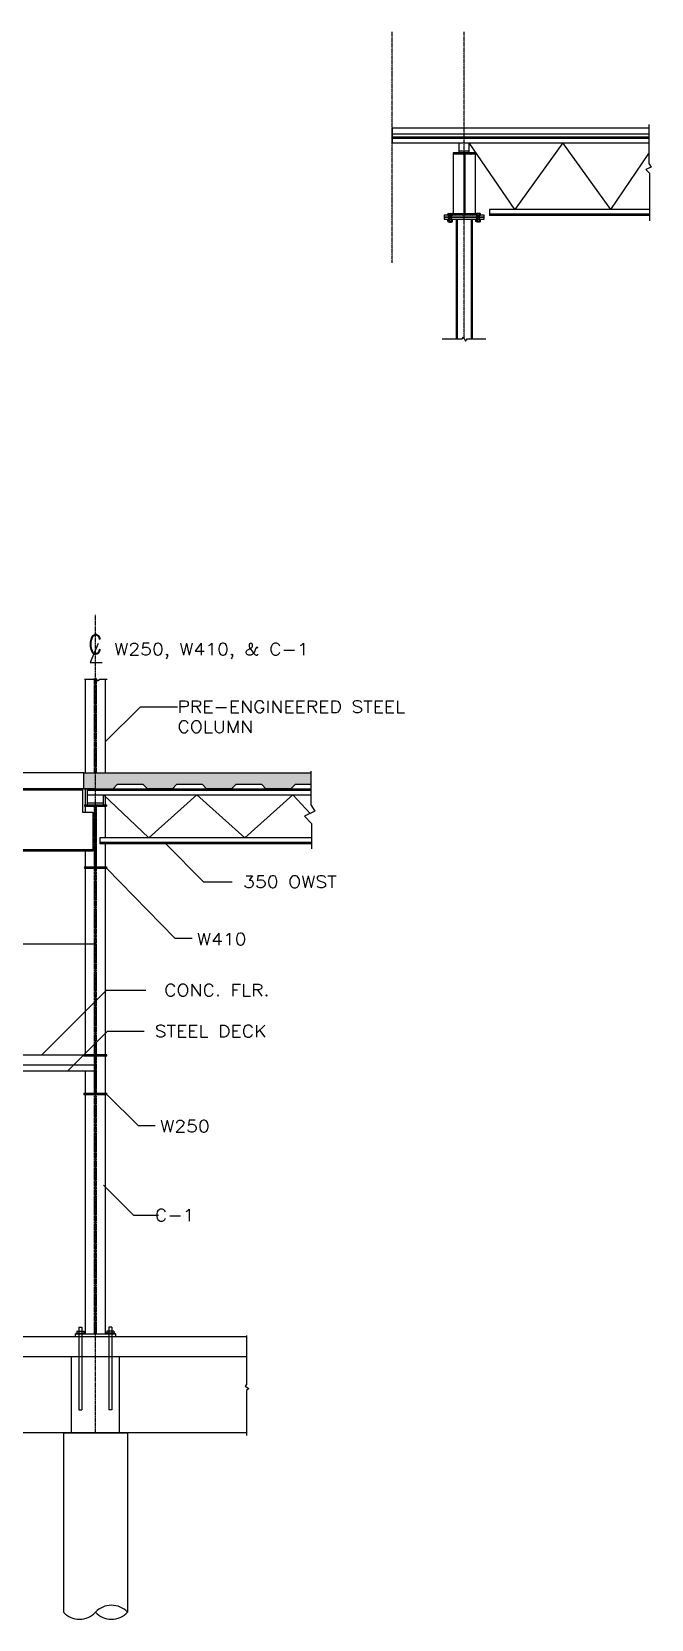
# Model space of a CAD drawing. Header units: millimetres. Extents: x -83614 to 248318, y 36678 to 90681.
# Drawn here: x 227846 to 231779, y 72487 to 82566 of the extents above; entities that cross this region are included whole.
import ezdxf

# ---------------------------------------------------------------- set-up
doc = ezdxf.new("R2010")
doc.units = ezdxf.units.MM
doc.linetypes.add('CENTER', pattern=[2, 1.25, -0.25, 0.25, -0.25])
for name, color, linetype in [('C-241-1', 241, 'Continuous'), ('Center', 251, 'CENTER'), ('L1', 1, 'Continuous'), ('LAYER131A', 131, 'Continuous'), ('Section-Stiffener', 2, 'Continuous'), ('Section_Sheathing', 150, 'Continuous'), ('Struc_Section_BP', 135, 'Continuous'), ('Struc_Section_Conc', 71, 'Continuous'), ('Struc_Section_Dim', 2, 'Continuous'), ('Struc_Section_PreEngCol', 150, 'Continuous'), ('Struc_Section_Steel', 11, 'Continuous'), ('Struc_Steel_Beam', 22, 'Continuous'), ('Struc_Steel_Deck', 41, 'Continuous'), ('Struc_Steel_Joist', 21, 'Continuous'), ('TEXT', 4, 'Continuous')]:
    doc.layers.add(name, color=color, linetype=linetype)
doc.styles.add('ROMANS', font='ROMANS.SHX', dxfattribs={"width": 0.8})
doc.styles.add('ROMANS-115', font='romans.shx', dxfattribs={"width": 1.15})
doc.dimstyles.new('48-ROMANS-115', dxfattribs={"dimtxt": 3, "dimasz": 3, "dimexe": 3, "dimexo": 3, "dimgap": 0.0625, "dimtad": 1, "dimdec": 4, "dimzin": 1, "dimdsep": 46, "dimlunit": 4, "dimtxsty": 'ROMANS-115', "dimcen": 0.0625, "dimclrd": 256, "dimclre": 256, "dimclrt": 256, "dimadec": 0, "dimazin": 0, "dimtfac": 1, "dimtdec": 4, "dimtofl": 0, "dimtmove": 0, "dimatfit": 0, "dimfxl": 1, "dimfrac": 2, "dimtolj": 1, "dimtzin": 0, "dimarcsym": 0})
doc.dimstyles.new('Copy of 48-ROMANS-115-BPV', dxfattribs={"dimtxt": 3, "dimasz": 3, "dimexe": 3, "dimexo": 3, "dimgap": 0.0625, "dimtad": 1, "dimdec": 4, "dimzin": 1, "dimdsep": 46, "dimlunit": 4, "dimtxsty": 'ROMANS-115', "dimcen": 0.0625, "dimclrd": 256, "dimclre": 256, "dimclrt": 256, "dimadec": 0, "dimazin": 0, "dimtfac": 1, "dimtdec": 4, "dimtofl": 0, "dimtmove": 0, "dimatfit": 0, "dimfxl": 1, "dimfrac": 2, "dimtolj": 1, "dimtzin": 0, "dimarcsym": 0})

# ---------------------------------------------------------------- blocks, each defined once
blk = doc.blocks.new('CLMARK')
at = {"layer": 'TEXT'}
for p, q in [((1.5, 4.6), (-3.6, -7.6)), ((-3.6, -7.6), (4.1, -7.6))]:
    blk.add_line(p, q, dxfattribs=at)
at = {"layer": 'TEXT', "style": 'ROMANS', "width": 0.8}
blk.add_text('C', height=12, dxfattribs=at).set_placement((-4.6, -1.9))
blk = doc.blocks.new('*D96')
at = {"layer": 'Defpoints', "color": 0, "ltscale": 2}
for p in [(226980, 76774), (226980, 76742), (228250, 76742)]:
    blk.add_point(p, dxfattribs=at)
at = {"layer": 'Section-Stiffener', "lineweight": -2, "ltscale": 2}
blk.add_line((228247, 76774), (226983, 76774), dxfattribs=at)
at = {"layer": 'Section-Stiffener', "ltscale": 2}
for points in [[(226983, 76774), (226983, 76773), (226980, 76774)], [(228247, 76774), (228247, 76773), (228250, 76774)]]:
    blk.add_solid(points, dxfattribs=at)
at = {"layer": 'Section-Stiffener', "ltscale": 2, "char_height": 3, "attachment_point": 5, "style": 'ROMANS-115'}
for s, insert in [('\\A1;105\'-10"', (227615, 76780)), ('\\A1;[32258]', (227615, 76775))]:
    blk.add_mtext(s, dxfattribs=dict(at, insert=insert))
blk = doc.blocks.new('W410x39(W16x26)')
at = {"layer": 'Struc_Steel_Beam'}
h = blk.add_hatch(dxfattribs=at)
h.set_pattern_fill('STEEL', color=131, scale=5, style=0)
h.set_pattern_definition([(45, (0, 0), (-0.44194174, 0.44194174), []), (45, (0, 0.3125), (-0.44194174, 0.44194174), [])])
h.paths.add_polyline_path([(1369.86, 1185.18), (1364.36, 1185.18), (1364.36, 1184.81), (1366.98, 1184.81), (1366.98, 1169.93), (1364.36, 1169.93), (1364.36, 1169.56), (1369.86, 1169.56), (1369.86, 1169.93), (1367.23, 1169.93), (1367.23, 1184.81), (1369.86, 1184.81)])
for p, q in [((1369.86, 1185.18), (1364.36, 1185.18)), ((1364.36, 1185.18), (1364.36, 1184.81)), ((1366.98, 1184.81), (1364.36, 1184.81)), ((1366.98, 1184.81), (1366.98, 1169.93)), ((1367.23, 1184.81), (1367.23, 1169.93)), ((1369.86, 1184.81), (1367.23, 1184.81)), ((1369.86, 1185.18), (1369.86, 1184.81)), ((1366.98, 1169.93), (1364.36, 1169.93)), ((1364.36, 1169.93), (1364.36, 1169.56)), ((1369.86, 1169.56), (1364.36, 1169.56)), ((1369.86, 1169.93), (1367.23, 1169.93)), ((1369.86, 1169.93), (1369.86, 1169.56))]:
    blk.add_line(p, q, dxfattribs=at)
blk = doc.blocks.new('Hex Nut - 10 mm side')
at = {"color": 0, "linetype": 'Continuous'}
for p, q in [((-9.2, -6.8), (-9.2, 6.8)), ((-0.7, 9.1), (-8.5, 9.1)), ((-0.7, 4.5), (-8.5, 4.5)), ((0, -6.8), (0, 6.8)), ((-0.7, -4.5), (-8.5, -4.5)), ((-0.7, -9.1), (-8.5, -9.1))]:
    blk.add_line(p, q, dxfattribs=at)
for centre, radius, start, end in [((-5, 6.8), 4.19, 147.13278, 212.86722), ((6.6, 0), 15.7, 163.22135, 196.77865), ((-4.2, 6.8), 4.19, 327.13278, 32.86722), ((-15.7, 0), 15.7, 343.22135, 16.77865), ((-5, -6.8), 4.19, 147.13278, 212.86722), ((-4.2, -6.8), 4.19, 327.13278, 32.86722)]:
    blk.add_arc(centre, radius, start, end, dxfattribs=at)

msp = doc.modelspace()

# ---------------------------------------------------------------- hatches: boundary and pattern name
at = {"layer": 'Struc_Section_Dim', "ltscale": 2}
h = msp.add_hatch(dxfattribs=at)
h.set_pattern_fill('AR-CONC', color=256, scale=5.08, style=0)
h.set_pattern_definition([(130, (239602.56, 63534.68), (-36.436817, -3.18781), [3.81, -41.91]), (185, (239602.56, 63534.68), (7.04857, 38.21136), [3.048, -33.528]), (79.5486, (239599.525, 63534.415), (-29.388277, 35.02353), [3.238, -35.61802]), (133.8158, (239602.56, 63544.84), (-54.21585, -8.40837), [5.715, -62.865]), (83.3644, (239598.043, 63544.14), (-47.48087, 49.48519), [4.857, -53.42702]), (188.8158, (239602.56, 63544.84), (-47.48083, 49.48522), [4.572, -50.292]), (159, (239597.48, 63542.3), (-30.32288, -20.45304), [3.81, -41.91]), (214, (239597.48, 63542.3), (-12.36042, 36.83762), [3.048, -33.528]), (108.5486, (239594.954, 63540.596), (-42.68331, 16.38455), [3.238, -35.61802]), (142.5, (239602.561, 63534.68), (-0.617721, 16.911008), [0, -33.1216, 0, -34.036, 0, -33.655]), (172.5, (239602.561, 63534.68), (-13.363933, 20.036115), [0, -19.4056, 0, -32.3596, 0, -12.827]), (212.5, (239613.89, 63534.68), (-27.11818, -1.145787), [0, -12.7, 0, -39.624, 0, -52.578]), (222.5, (239618.97, 63534.68), (-29.625857, 5.085333), [0, -16.51, 0, -26.3144, 0, -37.338])])
h.paths.add_polyline_path([(228250.38611, 77860.97072), (229616.79029, 77860.97072), (229616.79029, 77785.92248), (229517.86089, 77785.92248), (229491.30914, 77759.37072), (229332.62537, 77759.37072), (229306.07361, 77785.92248), (229141.62339, 77785.92248), (229115.07164, 77759.37072), (228956.38787, 77759.37072), (228929.83611, 77785.92248), (228765.38589, 77785.92248), (228738.83414, 77759.37072), (228580.15037, 77759.37072), (228553.59861, 77785.92248), (228389.14839, 77785.92248), (228362.59664, 77759.37072), (228250.38611, 77759.37072)])
h.paths.add_polyline_path([(228177.36111, 77860.97072), (228250.38611, 77860.97072), (228250.38611, 77759.37072), (228199.58611, 77759.37072), (228177.36111, 77759.37072)])
at = {"layer": 'Struc_Section_Steel', "ltscale": 2}
h = msp.add_hatch(dxfattribs=at)
h.set_pattern_fill('STEEL', color=256, scale=127, style=0)
h.set_pattern_definition([(135, (230914.227, 76483.07), (11.22532, 11.22532), []), (135, (230914.227, 76491.007), (11.22532, 11.22532), [])])
h.paths.add_polyline_path([(228177.36111, 76062.33322), (228177.36111, 76070.27072), (228323.41111, 76070.27072), (228323.41111, 76062.33322), (228259.91111, 76062.33322, 0.4142135624), (228253.56111, 76055.98322), (228253.56111, 75833.73322, 0.4142135624), (228259.91111, 75827.38322), (228323.41111, 75827.38322), (228323.41111, 75819.44572), (228177.36111, 75819.44572), (228177.36111, 75827.38322), (228240.86111, 75827.38322, 0.4142135624), (228247.21111, 75833.73322), (228247.21111, 76055.98322, 0.4142135624), (228240.86111, 76062.33322)])
at = {"layer": 'Struc_Steel_Beam'}
h = msp.add_hatch(dxfattribs=at)
h.set_pattern_fill('STEEL', color=256, scale=127, style=0)
h.set_pattern_definition([(45, (224188.348, 78063.012), (-11.22532, 11.22532), []), (45, (224188.348, 78070.95), (-11.22532, 11.22532), [])])
h.paths.add_polyline_path([(228180.53611, 77657.77072), (228180.53611, 77648.24572), (228247.21111, 77648.24572), (228247.21111, 77264.07072), (228180.53611, 77264.07072), (228180.53611, 77254.54572), (228250.38611, 77254.54572), (228250.38611, 77657.77072)])
h.paths.add_polyline_path([(228320.23611, 77648.24572), (228320.23611, 77657.77072), (228250.38611, 77657.77072), (228250.38611, 77254.54572), (228320.23611, 77254.54572), (228320.23611, 77264.07072), (228253.56111, 77264.07072), (228253.56111, 77648.24572)])

# ---------------------------------------------------------------- linework, layer by layer
at = {"layer": 'C-241-1', "ltscale": 0.05}
for p, q in [((230487.5331, 81401.61015), (230487.5331, 81410.38426)), ((230487.5331, 81401.61015), (230517.84008, 81401.61015)), ((230490.71157, 81401.61015), (230487.5331, 81401.61015)), ((230490.71157, 81400.6259), (230490.71157, 81401.61015)), ((230490.71157, 81400.6259), (230514.66161, 81400.6259)), ((230491.32147, 81411.50184), (230514.05171, 81411.50184)), ((230494.48453, 81396.93497), (230510.88866, 81396.93497)), ((230494.48453, 81359.97006), (230510.88866, 81359.97006)), ((230497.19121, 81357.26338), (230494.48453, 81359.97006)), ((230495.10985, 81401.61015), (230495.10985, 81410.38426)), ((230497.19121, 81357.26338), (230508.18198, 81357.26338)), ((230508.18198, 81357.26338), (230510.88866, 81359.97006)), ((230510.26334, 81401.61015), (230510.26334, 81410.38426)), ((230514.66161, 81401.61015), (230517.84008, 81401.61015)), ((230514.66161, 81400.6259), (230514.66161, 81401.61015)), ((230517.84008, 81401.61015), (230517.84008, 81410.38426)), ((230665.3331, 81401.61015), (230665.3331, 81410.38426)), ((230695.64008, 81401.61015), (230665.3331, 81401.61015)), ((230668.51157, 81401.61015), (230665.3331, 81401.61015)), ((230668.51157, 81400.6259), (230668.51157, 81401.61015)), ((230692.46161, 81400.6259), (230668.51157, 81400.6259)), ((230691.85171, 81411.50184), (230669.12147, 81411.50184)), ((230688.68866, 81396.93497), (230672.28453, 81396.93497)), ((230688.68866, 81359.97006), (230672.28453, 81359.97006)), ((230674.99121, 81357.26338), (230672.28453, 81359.97006)), ((230672.90985, 81401.61015), (230672.90985, 81410.38426)), ((230685.98198, 81357.26338), (230674.99121, 81357.26338)), ((230685.98198, 81357.26338), (230688.68866, 81359.97006)), ((230688.06334, 81401.61015), (230688.06334, 81410.38426)), ((230692.46161, 81401.61015), (230695.64008, 81401.61015)), ((230692.46161, 81400.6259), (230692.46161, 81401.61015)), ((230695.64008, 81401.61015), (230695.64008, 81410.38426))]:
    msp.add_line(p, q, dxfattribs=at)
at = {"layer": 'C-241-1', "ltscale": 0.5}
for p, q in [((230494.48453, 81359.97006), (230494.48453, 81400.6259)), ((230497.19121, 81359.97006), (230497.19121, 81396.93497)), ((230508.18198, 81359.97006), (230508.18198, 81396.93497)), ((230510.88866, 81359.97006), (230510.88866, 81400.6259)), ((230672.28453, 81359.97006), (230672.28453, 81400.6259)), ((230674.99121, 81359.97006), (230674.99121, 81396.93497)), ((230685.98198, 81359.97006), (230685.98198, 81396.93497)), ((230688.68866, 81359.97006), (230688.68866, 81400.6259))]:
    msp.add_line(p, q, dxfattribs=at)
at = {"layer": 'C-241-1'}
for p, q in [((228126.66454, 74303.33412), (228183.60768, 74303.33412)), ((228126.66454, 74303.33412), (228126.66454, 74298.62072)), ((228126.66454, 74298.62072), (228183.60768, 74298.62072)), ((228133.01454, 74315.9032), (228177.25768, 74315.9032)), ((228133.01454, 74315.9032), (228133.01454, 74303.33412)), ((228145.58362, 74342.35062), (228145.58362, 74315.9032)), ((228145.58362, 74342.35062), (228164.68861, 74342.35062)), ((228164.68861, 74342.35062), (228164.68861, 74315.9032)), ((228177.25768, 74315.9032), (228177.25768, 74303.33412)), ((228183.60768, 74303.33412), (228183.60768, 74298.62072)), ((228374.10768, 74303.33412), (228317.16454, 74303.33412)), ((228317.16454, 74303.33412), (228317.16454, 74298.62072)), ((228374.10768, 74298.62072), (228317.16454, 74298.62072)), ((228367.75768, 74315.9032), (228323.51454, 74315.9032)), ((228323.51454, 74315.9032), (228323.51454, 74303.33412)), ((228336.08362, 74342.35062), (228336.08362, 74315.9032)), ((228355.18861, 74342.35062), (228336.08362, 74342.35062)), ((228355.18861, 74342.35062), (228355.18861, 74315.9032)), ((228367.75768, 74315.9032), (228367.75768, 74303.33412)), ((228374.10768, 74303.33412), (228374.10768, 74298.62072))]:
    msp.add_line(p, q, dxfattribs=at)
at = {"layer": 'C-241-1', "ltscale": 10}
for p, q in [((228145.58362, 74315.9032), (228145.58362, 73816.02072)), ((228164.68861, 74315.9032), (228164.68861, 73816.02072)), ((228336.08362, 74315.9032), (228336.08362, 73816.02072)), ((228355.18861, 74315.9032), (228355.18861, 73816.02072)), ((228145.58362, 73816.02072), (228164.68861, 73816.02072)), ((228355.18861, 73816.02072), (228336.08362, 73816.02072))]:
    msp.add_line(p, q, dxfattribs=at)
at = {"layer": 'C-241-1', "ltscale": 0.05}
for centre, radius, start, end in [((230491.32147, 81404.52132), 6.98052, 57.13278, 122.86722), ((230502.68659, 81385.25523), 26.24661, 73.22135, 106.77865), ((230514.05171, 81404.52132), 6.98052, 57.13278, 122.86722), ((230669.12147, 81404.52132), 6.98052, 57.13278, 122.86722), ((230680.48659, 81385.25523), 26.24661, 73.22135, 106.77865), ((230691.85171, 81404.52132), 6.98052, 57.13278, 122.86722)]:
    msp.add_arc(centre, radius, start, end, dxfattribs=at)
at = {"layer": 'Center', "ltscale": 5}
for p, q in [((230134.38659, 81099.75345), (230134.38659, 82566.13236)), ((230591.58659, 80616.10678), (230591.58659, 82566.13236)), ((228250.38611, 73669.97072), (228250.38611, 78863.12248))]:
    msp.add_line(p, q, dxfattribs=at)
at = {"layer": 'Center', "ltscale": 10}
for p, q in [((228244.03611, 77860.97072), (228244.03611, 78457.84554)), ((228256.73611, 77860.97072), (228256.73611, 78453.4541)), ((228244.03611, 74298.62072), (228244.03611, 77648.24572)), ((228256.73611, 74298.62072), (228256.73611, 77648.24572))]:
    msp.add_line(p, q, dxfattribs=at)
at = {"layer": 'L1'}
for p, q in [((231763.98885, 81978.19374), (231763.98885, 81729.16264)), ((231778.62287, 81707.23508), (231745.08445, 81691.61284)), ((231745.08445, 81691.61284), (231767.34605, 81668.96082)), ((231763.98885, 81729.16264), (231778.62287, 81707.23508)), ((231767.34605, 81668.96082), (231767.34605, 81365.48949)), ((229616.79029, 77871.12878), (229616.79029, 77656.76598)), ((229643.64785, 77616.52272), (229576.50386, 77585.24697)), ((229616.79029, 77656.76598), (229643.64785, 77616.52272)), ((229576.50386, 77585.24697), (229621.26656, 77539.69923)), ((229621.26656, 77539.69923), (229621.26656, 77378.08998))]:
    msp.add_line(p, q, dxfattribs=at)
at = {"layer": 'LAYER131A'}
for p, q in [((230540.78659, 81375.2259), (230540.78659, 80616.35887)), ((230642.38659, 81375.2259), (230642.38659, 80615.67376)), ((228047.54404, 73669.97072), (228047.54404, 72531.36925)), ((228047.54404, 73669.97072), (228453.22819, 73669.97072)), ((228453.22819, 73669.97072), (228453.22819, 72531.36925))]:
    msp.add_line(p, q, dxfattribs=at)
for centre, start, end in [((228351.80715, 72438.15343), 42.586035859, 137.413964141), ((228148.96507, 72624.58506), 222.586035859, 317.413964141), ((228351.80715, 72624.58506), 222.586035859, 317.413964141)]:
    msp.add_arc(centre, 137.75128, start, end, dxfattribs=at)
at = {"layer": 'Section_Sheathing', "ltscale": 2}
for p, q in [((230134.38659, 81899.1009), (230134.38659, 81956.2509)), ((230134.38659, 81956.2509), (231763.98885, 81956.2509)), ((230134.38659, 81918.1509), (231763.98885, 81918.1509)), ((230134.38659, 81899.1009), (231767.34605, 81899.1009)), ((230451.74148, 80616.35887), (230578.15655, 80616.35887)), ((230578.15655, 80616.35887), (230586.38603, 80625.95085)), ((230586.38603, 80625.95085), (230599.41641, 80601.28583)), ((230599.41641, 80601.28583), (230609.70346, 80615.67376)), ((230609.70346, 80615.67376), (230729.2439, 80615.67376))]:
    msp.add_line(p, q, dxfattribs=at)
at = {"layer": 'Section_Sheathing'}
msp.add_line((230134.38659, 81956.2509), (230134.38659, 81861.0009), dxfattribs=at)
at = {"layer": 'Struc_Section_BP', "ltscale": 2}
for p, q in [((230521.73659, 81787.9759), (230521.73659, 81410.1509)), ((230661.43659, 81787.9759), (230661.43659, 81410.1509))]:
    msp.add_line(p, q, dxfattribs=at)
for points in [[(230464.58659, 81400.6259), (230464.58659, 81387.9259), (230718.58659, 81387.9259), (230718.58659, 81400.6259)], [(230464.58659, 81387.9259), (230464.58659, 81375.2259), (230718.58659, 81375.2259), (230718.58659, 81387.9259)], [(228377.38611, 74279.57072), (228123.38611, 74279.57072), (228123.38611, 74298.62072), (228377.38611, 74298.62072)]]:
    msp.add_lwpolyline(points, close=True, dxfattribs=at)
at = {"layer": 'Struc_Section_Conc', "ltscale": 2}
for p, q in [((228177.36111, 77860.97072), (224413.10426, 77860.97072)), ((228177.36111, 77860.97072), (229616.79029, 77860.97072)), ((228177.36111, 77759.37072), (228177.36111, 77860.97072)), ((228247.21111, 77759.37072), (224575.23192, 77759.37072)), ((228167.83611, 77749.84572), (224590.43138, 77749.84572)), ((228167.83611, 77759.37072), (228167.83611, 77610.14572)), ((228177.36111, 77759.37072), (228362.59664, 77759.37072)), ((228362.59664, 77759.37072), (228389.14839, 77785.92248)), ((228553.59861, 77785.92248), (228389.14839, 77785.92248)), ((228580.15037, 77759.37072), (228553.59861, 77785.92248)), ((228580.15037, 77759.37072), (228657.54675, 77759.37072)), ((228738.83414, 77759.37072), (228580.911, 77759.37072)), ((228738.83414, 77759.37072), (228765.38589, 77785.92248)), ((228929.83611, 77785.92248), (228765.38589, 77785.92248)), ((228956.38787, 77759.37072), (228929.83611, 77785.92248)), ((228956.38787, 77759.37072), (229033.78425, 77759.37072)), ((229115.07164, 77759.37072), (228957.1485, 77759.37072)), ((229115.07164, 77759.37072), (229141.62339, 77785.92248)), ((229306.07361, 77785.92248), (229141.62339, 77785.92248)), ((229332.62537, 77759.37072), (229306.07361, 77785.92248)), ((229332.62537, 77759.37072), (229410.02175, 77759.37072)), ((229491.30914, 77759.37072), (229333.386, 77759.37072)), ((229491.30914, 77759.37072), (229517.86089, 77785.92248)), ((229616.79029, 77785.92248), (229517.86089, 77785.92248)), ((228167.83611, 77610.14572), (228234.51111, 77610.14572)), ((228234.51111, 77610.14572), (228234.51111, 77362.49572)), ((228234.51111, 77372.02072), (225193.34362, 77372.02072)), ((228234.51111, 77362.49572), (225208.54309, 77362.49572)), ((227053.41111, 76070.27072), (228177.36111, 76070.27072)), ((226983.56111, 75968.67072), (228247.21111, 75968.67072)), ((229209.43228, 74289.27777), (229209.43228, 73977.99757)), ((229209.43228, 74279.57072), (222851.29666, 74279.57072)), ((229208.44358, 74152.57072), (222850.30797, 74152.57072)), ((228097.98611, 73669.97072), (228097.98611, 74152.57072)), ((228402.78611, 73669.97072), (228402.78611, 74152.57072)), ((229209.43228, 73977.99757), (229201.52275, 73967.13469)), ((229201.52275, 73967.13469), (229223.27395, 73951.33414)), ((229223.27395, 73951.33414), (229208.44358, 73938.49619)), ((229208.44358, 73938.49619), (229208.44358, 73652.7574)), ((229209.43228, 73669.97072), (222851.29666, 73669.97072)), ((228402.78611, 73669.97072), (228097.98611, 73669.97072))]:
    msp.add_line(p, q, dxfattribs=at)
at = {"layer": 'Struc_Section_Conc', "ltscale": 20}
msp.add_line((226983.56111, 76006.77072), (228247.21111, 76006.77072), dxfattribs=at)
at = {"layer": 'Struc_Section_PreEngCol', "ltscale": 5}
for p, q in [((228181.56139, 78454.63323), (228237.60495, 78454.63323)), ((228186.88611, 77860.97072), (228186.88611, 78454.63323)), ((228237.60495, 78454.63323), (228250.79155, 78461.21982)), ((228250.79155, 78461.21982), (228263.03637, 78445.22371)), ((228263.03637, 78445.22371), (228278.10687, 78454.63323)), ((228278.10687, 78454.63323), (228324.26031, 78454.63323)), ((228313.88611, 77860.97072), (228313.88611, 78454.63323)), ((228186.88611, 77610.14572), (228186.88611, 77759.37072)), ((228313.88611, 77657.77072), (228313.88611, 77721.27072)), ((228313.88611, 77447.45872), (228313.88611, 77648.24572)), ((228313.88611, 77264.07072), (228313.88611, 77409.35872)), ((228186.88611, 77264.07072), (228186.88611, 77362.49572)), ((228186.88611, 76070.27072), (228186.88611, 77254.54572)), ((228313.88611, 76070.27072), (228313.88611, 77254.54572)), ((228313.88611, 75827.38322), (228313.88611, 76062.33322)), ((228186.88611, 75827.38322), (228186.88611, 75968.67072)), ((228186.88611, 74298.62072), (228186.88611, 75819.44572)), ((228313.88611, 74298.62072), (228313.88611, 75819.44572))]:
    msp.add_line(p, q, dxfattribs=at)
at = {"layer": 'Struc_Section_Steel', "ltscale": 10}
for p, q in [((230547.13659, 81375.2259), (230547.13659, 80616.35887)), ((230636.03659, 81375.2259), (230636.03659, 80615.67376))]:
    msp.add_line(p, q, dxfattribs=at)
at = {"layer": 'Struc_Section_Steel'}
for p, q in [((228323.41111, 76070.27072), (228177.36111, 76070.27072)), ((228177.36111, 76070.27072), (228177.36111, 76062.33322)), ((228240.86111, 76062.33322), (228177.36111, 76062.33322)), ((228247.21111, 75833.73322), (228247.21111, 76055.98322)), ((228253.56111, 75833.73322), (228253.56111, 76055.98322)), ((228323.41111, 76062.33322), (228259.91111, 76062.33322)), ((228323.41111, 76062.33322), (228323.41111, 76070.27072)), ((228177.36111, 75827.38322), (228240.86111, 75827.38322)), ((228177.36111, 75827.38322), (228177.36111, 75819.44572)), ((228177.36111, 75819.44572), (228323.41111, 75819.44572)), ((228259.91111, 75827.38322), (228323.41111, 75827.38322)), ((228323.41111, 75819.44572), (228323.41111, 75827.38322))]:
    msp.add_line(p, q, dxfattribs=at)
at = {"layer": 'Struc_Section_Steel', "ltscale": 2}
for p, q in [((228323.41111, 76070.27072), (228258.38711, 76070.27072)), ((228323.41111, 76062.33322), (228323.41111, 76070.27072))]:
    msp.add_line(p, q, dxfattribs=at)
at = {"layer": 'Struc_Section_Steel'}
for centre, start, end in [((228240.86111, 76055.98322), 0, 90), ((228259.91111, 76055.98322), 90, 180), ((228240.86111, 75833.73322), 270, 0), ((228259.91111, 75833.73322), 180, 270)]:
    msp.add_arc(centre, 6.35, start, end, dxfattribs=at)
at = {"layer": 'Struc_Steel_Beam'}
for p, q in [((228180.53611, 77657.77072), (228320.23611, 77657.77072)), ((228180.53611, 77657.77072), (228180.53611, 77648.24572)), ((228180.53611, 77648.24572), (228247.21111, 77648.24572)), ((228247.21111, 77648.24572), (228247.21111, 77264.07072)), ((228253.56111, 77648.24572), (228253.56111, 77264.07072)), ((228253.56111, 77648.24572), (228320.23611, 77648.24572)), ((228320.23611, 77657.77072), (228320.23611, 77648.24572)), ((228180.53611, 77264.07072), (228247.21111, 77264.07072)), ((228180.53611, 77264.07072), (228180.53611, 77254.54572)), ((228180.53611, 77254.54572), (228320.23611, 77254.54572)), ((228253.56111, 77264.07072), (228320.23611, 77264.07072)), ((228320.23611, 77264.07072), (228320.23611, 77254.54572))]:
    msp.add_line(p, q, dxfattribs=at)
at = {"layer": 'Struc_Steel_Deck'}
msp.add_line((229332.62537, 77759.37072), (229410.02175, 77759.37072), dxfattribs=at)
at = {"layer": 'Struc_Steel_Joist'}
for p, q in [((230134.38659, 81899.1009), (231669.99909, 81899.1009)), ((230134.38659, 81889.5759), (231763.98885, 81889.5759)), ((230134.38659, 81861.0009), (231763.98885, 81861.0009)), ((230559.83659, 81797.5009), (230559.83659, 81861.0009)), ((230912.26159, 81437.3289), (230623.33659, 81861.0009)), ((230623.33659, 81797.5009), (230623.33659, 81861.0009)), ((231217.06159, 81861.0009), (230912.26159, 81437.3289)), ((231521.86159, 81437.3289), (231217.06159, 81861.0009)), ((230623.33659, 81807.0259), (230559.83659, 81807.0259)), ((230623.33659, 81797.5009), (230559.83659, 81797.5009)), ((231521.86159, 81437.3289), (231763.98885, 81792.37793)), ((231767.34605, 81437.3289), (230751.24706, 81437.3289)), ((230751.24706, 81437.3289), (230751.24706, 81399.2289)), ((231767.34605, 81408.7539), (230751.24706, 81408.7539)), ((231767.34605, 81399.2289), (230751.24706, 81399.2289)), ((228199.58611, 77759.37072), (229616.79029, 77759.37072)), ((228199.58611, 77657.77072), (228199.58611, 77759.37072)), ((228199.58611, 77749.84572), (229616.79029, 77749.84572)), ((228199.58611, 77721.27072), (229616.79029, 77721.27072)), ((228590.11111, 77447.45872), (228301.18611, 77721.27072)), ((228301.18611, 77657.77072), (228301.18611, 77721.27072)), ((228894.91111, 77721.27072), (228590.11111, 77447.45872)), ((229199.71111, 77447.45872), (228894.91111, 77721.27072)), ((229504.51111, 77721.27072), (229199.71111, 77447.45872)), ((229613.96452, 77602.6962), (229504.51111, 77721.27072)), ((228301.18611, 77667.29572), (228199.58611, 77667.29572)), ((228199.58611, 77657.77072), (228301.18611, 77657.77072)), ((229621.26656, 77447.45872), (228278.96111, 77447.45872)), ((228278.96111, 77447.45872), (228278.96111, 77409.35872)), ((229621.26656, 77418.88372), (228278.96111, 77418.88372)), ((229621.26656, 77409.35872), (228278.96111, 77409.35872))]:
    msp.add_line(p, q, dxfattribs=at)

# ---------------------------------------------------------------- block references
at = {"layer": 'C-241-1', "ltscale": 0.05, "yscale": 1.666663333312499, "zscale": 1.666663333333334}
for p, xscale, rotation in [((230502.68659, 81359.97006), 1.666663333312499, 270), ((230680.48659, 81359.97006), -1.666663333312499, 90)]:
    msp.add_blockref('Hex Nut - 10 mm side', p, dxfattribs=dict(at, xscale=xscale, rotation=rotation))
at = {"layer": 'Struc_Section_Dim', "ltscale": 2, "xscale": 9.921875, "yscale": 9.921875, "zscale": 9.921875}
msp.add_blockref('CLMARK', (228252.42793, 78636.42285), dxfattribs=at)
at = {"layer": 'Struc_Section_Steel', "xscale": 25.4, "yscale": 25.4, "zscale": 25.4}
msp.add_blockref('W410x39(W16x26)', (195867.04839, 51693.92645), dxfattribs=at)

# ---------------------------------------------------------------- texts
at = {"layer": 'Struc_Section_Dim', "ltscale": 2, "style": 'ROMANS-115', "width": 1.15}
msp.add_text('W250, W410, & C-1', height=76.2, dxfattribs=at).set_placement((228369.28106, 78608.07689))
at = {"layer": 'Struc_Section_Dim', "ltscale": 2, "char_height": 76.2, "style": 'ROMANS-115'}
for s, insert, attachment_point in [('\\A1;PRE-ENGINEERED STEEL\\PCOLUMN', (228771.06557, 78318.83976), 1), ('\\A1;350 OWST', (229781.64765, 77207.48194), 3), ('W410', (229209.68902, 76843.49288), 3), ('CONC. FLR.', (229354.92131, 76519.51032), 3), ('STEEL DECK', (229336.54658, 76258.82709), 3), ('W250', (228976.40017, 75655.33983), 3), ('\\A1;C-1', (228879.68921, 75090.84083), 3)]:
    msp.add_mtext(s, dxfattribs=dict(at, insert=insert, attachment_point=attachment_point))

# ---------------------------------------------------------------- dimensions: what is measured, and where the dimension line sits
at = {"layer": 'Section-Stiffener', "ltscale": 2}
dim = msp.add_linear_dim(base=(226980.38611, 76773.58781), p1=(228250.38611, 76741.65973), p2=(226980.38611, 76741.65973), angle=180, dimstyle='Copy of 48-ROMANS-115-BPV', override={"dimpost": '\\X', "dimse1": 1, "dimse2": 1}, dxfattribs=at)
dim.commit()
dim.dimension.update_dxf_attribs({"geometry": '*D96', "text_midpoint": (227615.38611, 76777.78424)})

# ---------------------------------------------------------------- leaders
at = {"layer": 'Struc_Section_Dim', "ltscale": 2, "annotation_type": 0, "has_hookline": 1, "hookline_direction": 0}
for points, dimstyle, override, text_width in [([(228313.88611, 78058.85457), (228535.7713, 78280.73976), (228771.00307, 78280.73976)], 'Copy of 48-ROMANS-115-BPV', {"dimgap": 0.0625, "dimtad": 0, "dimse1": 1, "dimse2": 1}, 1606.55), ([(228697.39001, 77409.35872), (228937.36679, 77169.38194), (229118.10087, 77169.38194)], '48-ROMANS-115', {"dimgap": 0.0625, "dimtad": 0}, 663.48429), ([(227909.65052, 76070.27072), (228320.79012, 76481.41032), (228570.36167, 76481.41032)], '48-ROMANS-115', {"dimgap": 0.0625, "dimtad": 0}, 734.42286), ([(228075.576, 75968.67072), (228327.63237, 76220.72709), (228560.33265, 76220.72709)], '48-ROMANS-115', {"dimgap": 0.0625, "dimtad": 0}, 784.49714), ([(228301.18611, 75243.92446), (228492.36974, 75052.74083), (228650.11957, 75052.74083)], 'Copy of 48-ROMANS-115-BPV', {"dimgap": 0.0625, "dimtad": 0, "dimse1": 1, "dimse2": 1}, 229.50714)]:
    msp.add_leader(points, dimstyle=dimstyle, override=override, dxfattribs=dict(at, text_width=text_width))
at = {"layer": 'Struc_Section_Dim', "ltscale": 2}
for points in [[(228320.23611, 77254.54572), (228753.97363, 76810.3251), (228863.63896, 76810.3251)], [(228323.41111, 75819.44572), (228520.68478, 75622.17205), (228630.35011, 75622.17205)]]:
    msp.add_leader(points, dimstyle='48-ROMANS-115', override={"dimgap": 0.0625, "dimtad": 0}, dxfattribs=at)

doc.saveas('drawing.dxf')
